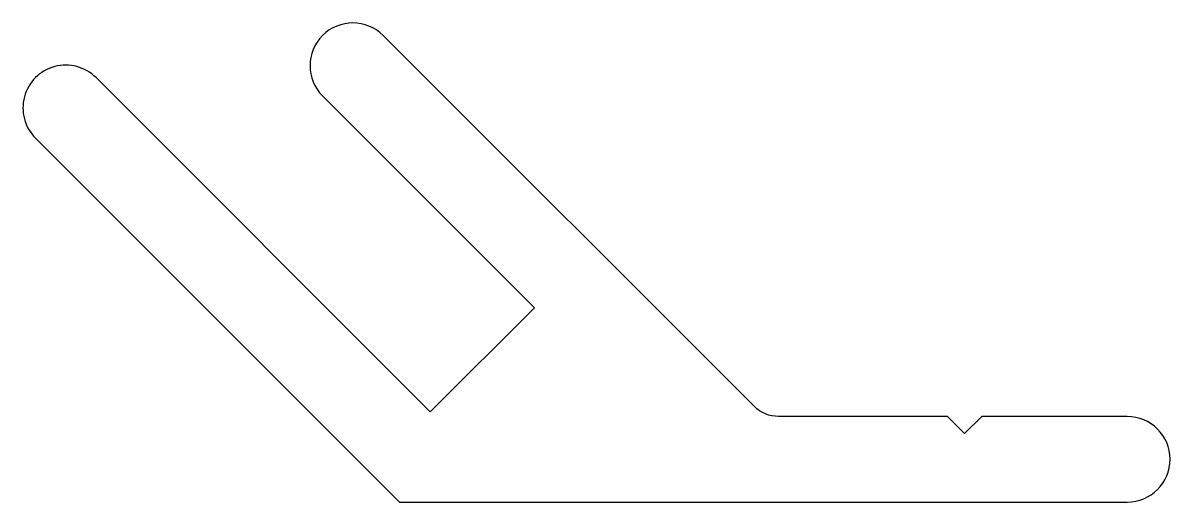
# Model space of a CAD drawing. Extents: x 164.1 to 197.6, y 232.9 to 246.9.
import ezdxf

# ---------------------------------------------------------------- set-up
doc = ezdxf.new("R2010")
doc.units = 0
doc.layers.add('ANA', color=220, linetype='CONTINUOUS')

msp = doc.modelspace()

# ---------------------------------------------------------------- linework, layer by layer
at = {"layer": 'ANA'}
msp.add_lwpolyline([(191.078, 235.376), (186.145, 235.376, -0.198912), (185.438, 235.669), (174.597, 246.51, 1), (172.829, 244.742), (179.016, 238.555), (175.975, 235.514), (166.212, 245.277, 1), (164.444, 243.51), (175.078, 232.876), (196.328, 232.876, 1), (196.328, 235.376), (192.078, 235.376), (191.578, 234.876)], format="xyb", close=True, dxfattribs=at)

doc.saveas('drawing.dxf')
